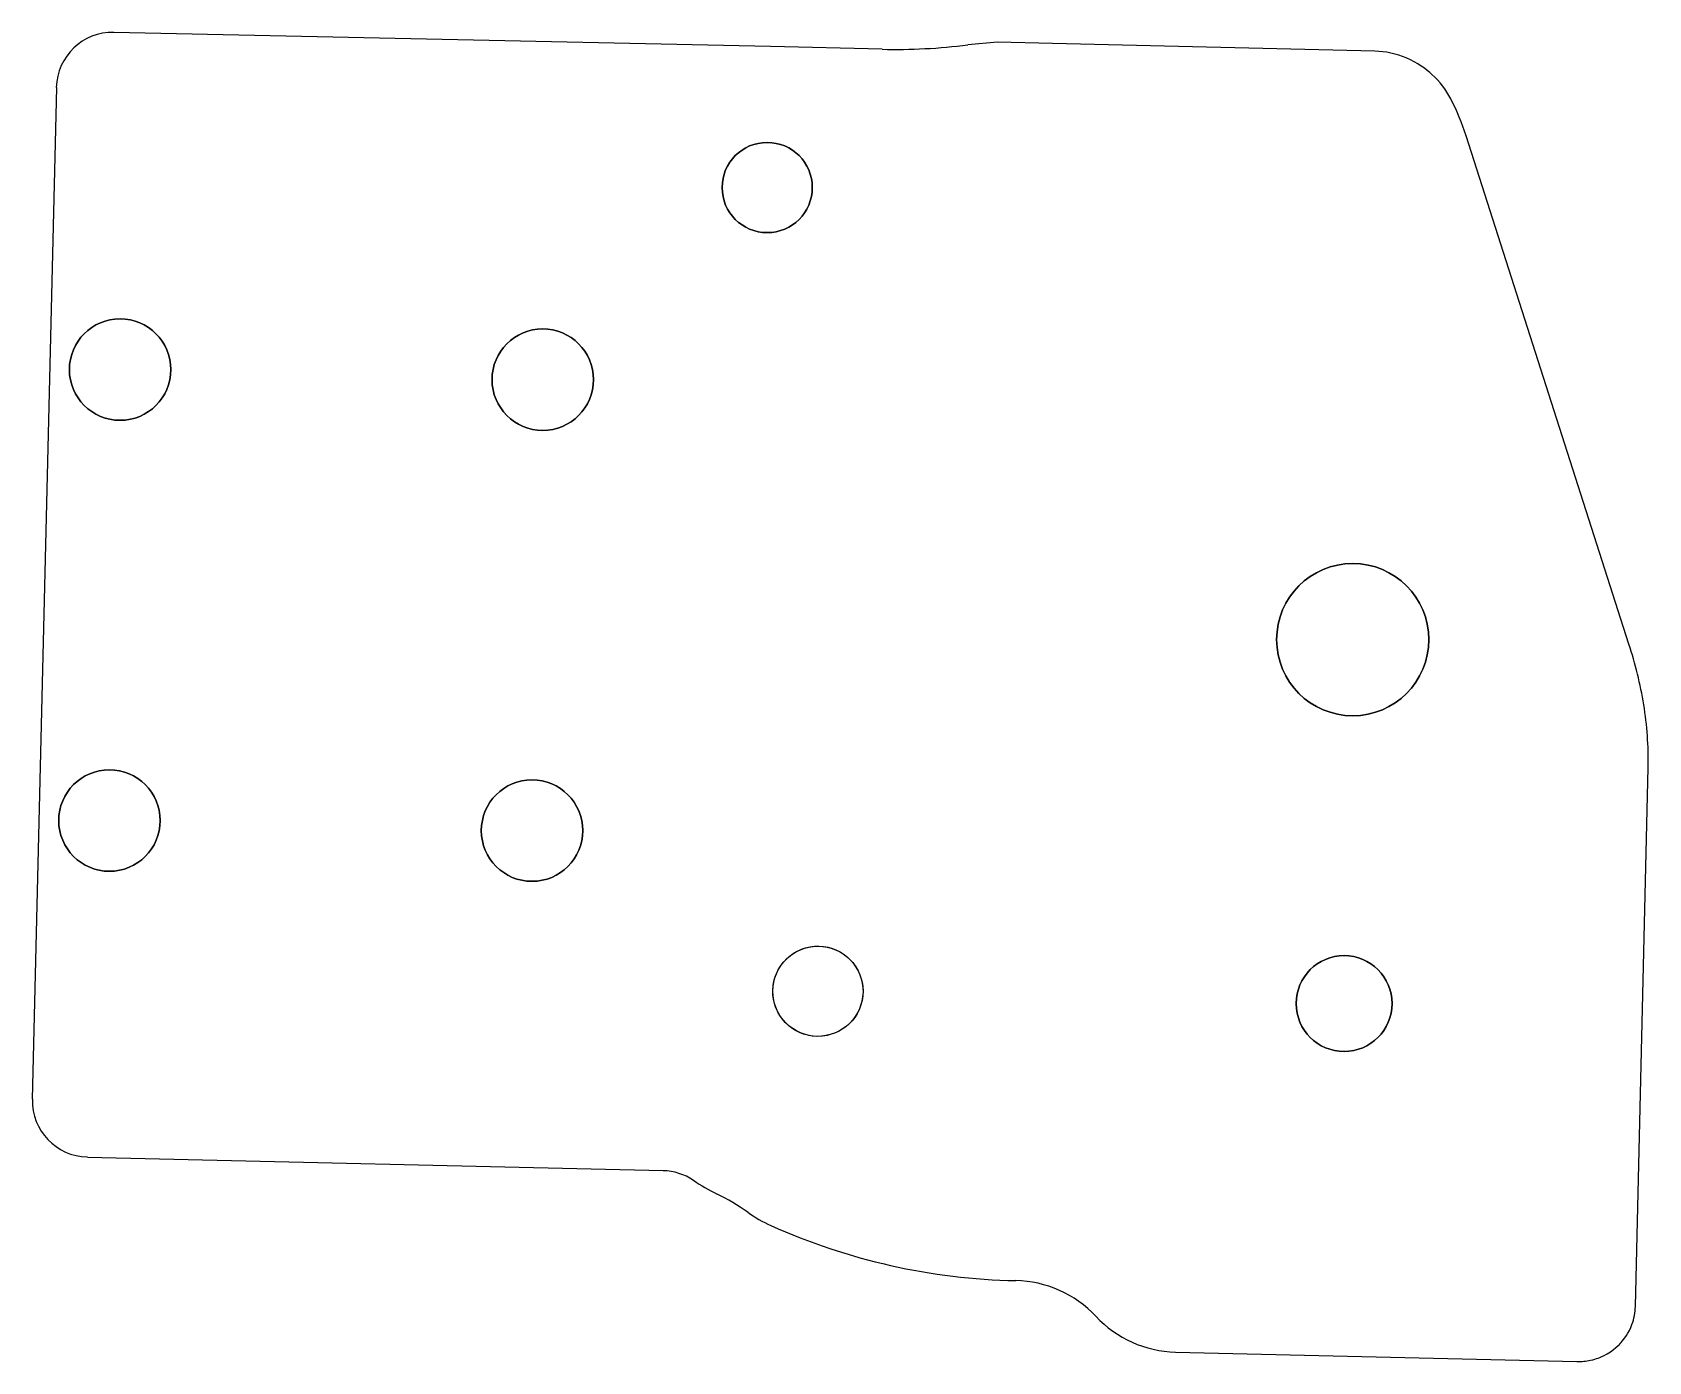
# Model space of a CAD drawing. Header units: millimetres. Extents: x -81.2 to -23.8, y -192.4 to -145.3.
import ezdxf

# ---------------------------------------------------------------- set-up
doc = ezdxf.new("R2010")
doc.units = ezdxf.units.MM
doc.layers.get('0').update_dxf_attribs({"linetype": 'CONTINUOUS'})

msp = doc.modelspace()

# ---------------------------------------------------------------- linework, layer by layer
for p, q in [((-54.974, -145.785, 0), (-78.272, -145.278, 0)), ((-54.974, -145.785), (-78.272, -145.278)), ((-46.918, -145.629, 0), (-47.978, -145.719, 0)), ((-46.918, -145.629), (-47.978, -145.719)), ((-44.971, -145.673, 0), (-46.918, -145.629, 0)), ((-44.971, -145.673), (-46.918, -145.629)), ((-51.016, -145.878, 0), (-54.974, -145.785, 0)), ((-51.016, -145.878), (-54.974, -145.785)), ((-33.531, -145.945, 0), (-44.971, -145.673, 0)), ((-33.531, -145.945), (-44.971, -145.673)), ((-33.531, -145.945, 0), (-33.531, -145.945, 0)), ((-33.531, -145.945), (-33.531, -145.945)), ((-80.315, -147.23, 0), (-81.167, -183.124, 0)), ((-80.315, -147.23), (-81.167, -183.124)), ((-30.829, -147.658, 0), (-30.837, -147.638, 0)), ((-30.829, -147.658), (-30.837, -147.638)), ((-24.515, -166.974, 0), (-30.296, -148.943, 0)), ((-24.515, -166.974), (-30.296, -148.943)), ((-24.287, -190.475, 0), (-23.833, -171.357, 0)), ((-24.287, -190.475), (-23.833, -171.357)), ((-23.833, -171.357, 0), (-23.834, -171.34, 0)), ((-23.833, -171.357), (-23.834, -171.34)), ((-79.215, -185.171, 0), (-58.785, -185.655, 0)), ((-79.215, -185.171), (-58.785, -185.655)), ((-40.603, -192.088, 0), (-26.364, -192.426, 0)), ((-40.603, -192.088), (-26.364, -192.426))]:
    msp.add_line(p, q)
at = {"extrusion": (-4.19207e-13, 8.63974e-20, -1)}
msp.add_circle((55.092, -150.783, 0), 1.6, dxfattribs=at)
for centre, radius in [((-55.092, -150.783), 1.6), ((-78.052, -157.24), 1.8), ((-63.056, -157.596), 1.8), ((-34.317, -166.818), 2.7), ((-78.431, -173.236), 1.8), ((-63.436, -173.592), 1.8), ((-53.293, -179.291), 1.6), ((-34.623, -179.727), 1.7)]:
    msp.add_circle(centre, radius)
at = {"extrusion": (-3.02212e-16, 4.23516e-22, -1)}
for centre, radius in [((78.052, -157.24, 0), 1.8), ((63.056, -157.596, 0), 1.8), ((34.317, -166.818, 0), 2.7), ((78.431, -173.236, 0), 1.8), ((63.436, -173.592, 0), 1.8), ((34.623, -179.727, 0), 1.7)]:
    msp.add_circle(centre, radius, dxfattribs=at)
for centre, radius, start, end in [((-78.316, -147.277), 2, 88.754, 178.64079), ((-78.316, -147.277), 2, 88.754, 178.64079), ((-50.542, -125.884), 20, 268.64079, 277.36449), ((-50.542, -125.884), 20, 268.64079, 277.36449), ((-38.295, -151.508, 0), 8.4, 17.77628, 27.27985), ((-38.295, -151.508), 8.4, 17.77628, 27.27985), ((-79.167, -183.171, 0), 2, 178.64079, 268.64079), ((-79.167, -183.171), 2, 178.64079, 268.64079), ((-58.832, -187.655, 0), 2, 55.92392, 88.64079), ((-58.832, -187.655), 2, 55.92392, 88.64079), ((-53.79, -180.2, 0), 7, 235.92392, 243.89095), ((-53.79, -180.2), 7, 235.92392, 243.89095), ((-60.391, -193.67, 0), 8, 54.85125, 63.89095), ((-60.391, -193.67), 8, 54.85125, 63.89095), ((-52.907, -183.04, 0), 5, 234.85125, 245.74277), ((-52.907, -183.04), 5, 234.85125, 245.74277), ((-45.84, -167.359), 22.2, 245.74277, 268.88193), ((-45.84, -167.359), 22.2, 245.74277, 268.88193), ((-46.352, -193.554, 0), 4, 43.07811, 88.88193), ((-46.352, -193.554), 4, 43.07811, 88.88193), ((-40.508, -188.09, 0), 4, 223.07811, 268.64079), ((-40.508, -188.09), 4, 223.07811, 268.64079)]:
    msp.add_arc(centre, radius, start, end)
msp.add_ellipse((-53.293, -179.291, 0), major_axis=(-0.038, -1.6), ratio=1)
for points, knots in [([(-30.837, -147.638, 0), (-31.007, -147.314, 0), (-31.235, -147.02, 0), (-31.708, -146.585, 0), (-32.009, -146.356, 0), (-32.769, -146.037, 0), (-33.15, -145.953, 0), (-33.531, -145.945, 0)], [-0.4245508, -0.4245508, -0.4245508, -0.4245508, -0.2481157, -0.2481157, -0.1144071, -0.1144071, 0, 0, 0, 0]), ([(-30.837, -147.638), (-31.007, -147.314), (-31.235, -147.02), (-31.708, -146.585), (-32.009, -146.356), (-32.769, -146.037), (-33.15, -145.953), (-33.531, -145.945)], [-0.4245508, -0.4245508, -0.4245508, -0.4245508, -0.2481157, -0.2481157, -0.1144071, -0.1144071, 0, 0, 0, 0]), ([(-23.834, -171.34, 0), (-23.816, -170.6, 0), (-23.872, -169.861, 0), (-24.109, -168.398, 0), (-24.289, -167.68, 0), (-24.515, -166.974, 0)], [-0.4445935, -0.4445935, -0.4445935, -0.4445935, -0.2223207, -0.2223207, -0.000001, -0.000001, -0.000001, -0.000001]), ([(-23.834, -171.34), (-23.816, -170.6), (-23.872, -169.861), (-24.109, -168.398), (-24.289, -167.68), (-24.515, -166.974)], [-0.4445935, -0.4445935, -0.4445935, -0.4445935, -0.2223207, -0.2223207, -0.000001, -0.000001, -0.000001, -0.000001]), ([(-26.364, -192.426, 0), (-26.204, -192.43, 0), (-26.033, -192.411, 0), (-25.665, -192.332, 0), (-25.52, -192.27, 0), (-25.05, -192.038, 0), (-24.831, -191.792, 0), (-24.693, -191.636, 0), (-24.521, -191.425, 0), (-24.336, -190.908, 0), (-24.291, -190.677, 0), (-24.287, -190.475, 0)], [-0.2054018, -0.2054018, -0.2054018, -0.2054018, -0.1986283, -0.1986283, -0.1896005, -0.1896005, -0.1565031, -0.1565031, -0.0607225, -0.0607225, 0, 0, 0, 0]), ([(-26.364, -192.426), (-26.204, -192.43), (-26.033, -192.411), (-25.665, -192.332), (-25.52, -192.27), (-25.05, -192.038), (-24.831, -191.792), (-24.693, -191.636), (-24.521, -191.425), (-24.336, -190.908), (-24.291, -190.677), (-24.287, -190.475)], [-0.2054018, -0.2054018, -0.2054018, -0.2054018, -0.1986283, -0.1986283, -0.1896005, -0.1896005, -0.1565031, -0.1565031, -0.0607225, -0.0607225, 0, 0, 0, 0])]:
    msp.add_open_spline(points, degree=3, knots=knots)

doc.saveas('drawing.dxf')
